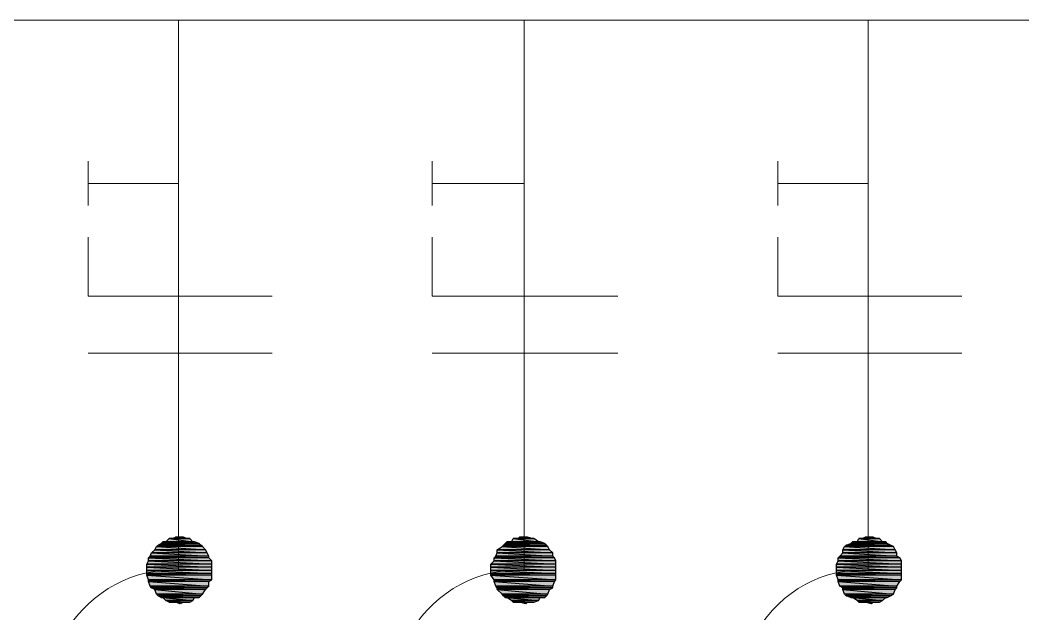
# Model space of a CAD drawing. Header units: millimetres. Extents: x -5 to 184, y -24 to 24.
# Drawn here: x 81.261 to 83.354, y -8.287 to -7.048 of the extents above; entities that cross this region are included whole.
import ezdxf

# ---------------------------------------------------------------- set-up
doc = ezdxf.new("R2010")
doc.units = ezdxf.units.MM
doc.layers.get('0').update_dxf_attribs({"lineweight": 30})

msp = doc.modelspace()

# ---------------------------------------------------------------- hatches: boundary and pattern name
at = {"true_color": 0x000007}
h = msp.add_hatch(color=7, dxfattribs=at)
h.paths.add_polyline_path([(81.6351, -8.14), (81.5557, -8.14), (81.6384, -8.1433)])
h.paths.add_polyline_path([(81.5557, -8.14), (81.6384, -8.1433), (81.5491, -8.1433)])
h = msp.add_hatch(color=7, dxfattribs=at)
h.paths.add_polyline_path([(81.6251, -8.1367), (81.559, -8.1367), (81.6351, -8.14)])
h.paths.add_polyline_path([(81.559, -8.1367), (81.6351, -8.14), (81.5557, -8.14)])
h = msp.add_hatch(color=7, dxfattribs=at)
h.paths.add_polyline_path([(81.6152, -8.13), (81.5722, -8.13), (81.6218, -8.1367)])
h.paths.add_polyline_path([(81.5722, -8.13), (81.6218, -8.1367), (81.5656, -8.1367)])
h = msp.add_hatch(color=7, dxfattribs=at)
h.paths.add_polyline_path([(81.602, -8.1267), (81.5854, -8.1267), (81.6086, -8.13)])
h.paths.add_polyline_path([(81.5854, -8.1267), (81.6086, -8.13), (81.5788, -8.13)])
h = msp.add_hatch(color=7, dxfattribs=at)
h.paths.add_polyline_path([(82.3562, -8.14), (82.2735, -8.14), (82.3595, -8.1433)])
h.paths.add_polyline_path([(82.2735, -8.14), (82.3595, -8.1433), (82.2702, -8.1433)])
h = msp.add_hatch(color=7, dxfattribs=at)
h.paths.add_polyline_path([(82.3463, -8.1367), (82.2768, -8.1367), (82.3562, -8.14)])
h.paths.add_polyline_path([(82.2768, -8.1367), (82.3562, -8.14), (82.2735, -8.14)])
h = msp.add_hatch(color=7, dxfattribs=at)
h.paths.add_polyline_path([(82.333, -8.13), (82.29, -8.13), (82.343, -8.1367)])
h.paths.add_polyline_path([(82.29, -8.13), (82.343, -8.1367), (82.2867, -8.1367)])
h = msp.add_hatch(color=7, dxfattribs=at)
h.paths.add_polyline_path([(82.3198, -8.1267), (82.3033, -8.1267), (82.3297, -8.13)])
h.paths.add_polyline_path([(82.3033, -8.1267), (82.3297, -8.13), (82.3, -8.13)])
h = msp.add_hatch(color=7, dxfattribs=at)
h.paths.add_polyline_path([(83.0707, -8.14), (82.9946, -8.14), (83.0773, -8.1433)])
h.paths.add_polyline_path([(82.9946, -8.14), (83.0773, -8.1433), (82.9847, -8.1433)])
h = msp.add_hatch(color=7, dxfattribs=at)
h.paths.add_polyline_path([(83.0674, -8.1367), (82.9979, -8.1367), (83.0707, -8.14)])
h.paths.add_polyline_path([(82.9979, -8.1367), (83.0707, -8.14), (82.9946, -8.14)])
h = msp.add_hatch(color=7, dxfattribs=at)
h.paths.add_polyline_path([(83.0542, -8.13), (83.0112, -8.13), (83.0608, -8.1367)])
h.paths.add_polyline_path([(83.0112, -8.13), (83.0608, -8.1367), (83.0079, -8.1367)])
h = msp.add_hatch(color=7, dxfattribs=at)
h.paths.add_polyline_path([(83.041, -8.1267), (83.0244, -8.1267), (83.0476, -8.13)])
h.paths.add_polyline_path([(83.0244, -8.1267), (83.0476, -8.13), (83.0178, -8.13)])
h = msp.add_hatch(color=7, dxfattribs=at)
h.paths.add_polyline_path([(81.6516, -8.1598), (81.5358, -8.1598), (81.6549, -8.1664)])
h.paths.add_polyline_path([(81.5358, -8.1598), (81.6549, -8.1664), (81.5325, -8.1664)])
h = msp.add_hatch(color=7, dxfattribs=at)
h.paths.add_polyline_path([(81.6483, -8.1532), (81.5424, -8.1532), (81.6516, -8.1598)])
h.paths.add_polyline_path([(81.5424, -8.1532), (81.6516, -8.1598), (81.5358, -8.1598)])
h = msp.add_hatch(color=7, dxfattribs=at)
h.paths.add_polyline_path([(81.6417, -8.1466), (81.5457, -8.1466), (81.6483, -8.1532)])
h.paths.add_polyline_path([(81.5457, -8.1466), (81.6483, -8.1532), (81.5424, -8.1532)])
h = msp.add_hatch(color=7, dxfattribs=at)
h.paths.add_polyline_path([(81.6384, -8.1433), (81.5491, -8.1433), (81.6417, -8.1466)])
h.paths.add_polyline_path([(81.5491, -8.1433), (81.6417, -8.1466), (81.5457, -8.1466)])
h = msp.add_hatch(color=7, dxfattribs=at)
h.paths.add_polyline_path([(82.3727, -8.1598), (82.257, -8.1598), (82.3727, -8.1664)])
h.paths.add_polyline_path([(82.257, -8.1598), (82.3727, -8.1664), (82.2537, -8.1664)])
h = msp.add_hatch(color=7, dxfattribs=at)
h.paths.add_polyline_path([(82.3628, -8.1466), (82.2669, -8.1466), (82.3661, -8.1532)])
h.paths.add_polyline_path([(82.2669, -8.1466), (82.3661, -8.1532), (82.257, -8.1532)])
h = msp.add_hatch(color=7, dxfattribs=at)
h.paths.add_polyline_path([(82.3661, -8.1532), (82.257, -8.1532), (82.3727, -8.1598)])
h.paths.add_polyline_path([(82.257, -8.1532), (82.3727, -8.1598), (82.257, -8.1598)])
h = msp.add_hatch(color=7, dxfattribs=at)
h.paths.add_polyline_path([(82.3595, -8.1433), (82.2702, -8.1433), (82.3628, -8.1466)])
h.paths.add_polyline_path([(82.2702, -8.1433), (82.3628, -8.1466), (82.2669, -8.1466)])
h = msp.add_hatch(color=7, dxfattribs=at)
h.paths.add_polyline_path([(83.0906, -8.1598), (82.9781, -8.1598), (83.0906, -8.1664)])
h.paths.add_polyline_path([(82.9781, -8.1598), (83.0906, -8.1664), (82.9715, -8.1664)])
h = msp.add_hatch(color=7, dxfattribs=at)
h.paths.add_polyline_path([(83.084, -8.1466), (82.9814, -8.1466), (83.0873, -8.1532)])
h.paths.add_polyline_path([(82.9814, -8.1466), (83.0873, -8.1532), (82.9781, -8.1532)])
h = msp.add_hatch(color=7, dxfattribs=at)
h.paths.add_polyline_path([(83.0873, -8.1532), (82.9781, -8.1532), (83.0906, -8.1598)])
h.paths.add_polyline_path([(82.9781, -8.1532), (83.0906, -8.1598), (82.9781, -8.1598)])
h = msp.add_hatch(color=7, dxfattribs=at)
h.paths.add_polyline_path([(83.0773, -8.1433), (82.9847, -8.1433), (83.084, -8.1466)])
h.paths.add_polyline_path([(82.9847, -8.1433), (83.084, -8.1466), (82.9814, -8.1466)])
h = msp.add_hatch(color=7, dxfattribs=at)
h.paths.add_polyline_path([(81.6615, -8.1764), (81.5292, -8.1764), (81.6615, -8.183)])
h.paths.add_polyline_path([(81.5292, -8.1764), (81.6615, -8.183), (81.5259, -8.183)])
h = msp.add_hatch(color=7, dxfattribs=at)
h.paths.add_polyline_path([(81.6549, -8.1664), (81.5325, -8.1664), (81.6549, -8.1697)])
h.paths.add_polyline_path([(81.5325, -8.1664), (81.6549, -8.1697), (81.5292, -8.1697)])
h = msp.add_hatch(color=7, dxfattribs=at)
h.paths.add_polyline_path([(81.6549, -8.1697), (81.5292, -8.1697), (81.6615, -8.1764)])
h.paths.add_polyline_path([(81.5292, -8.1697), (81.6615, -8.1764), (81.5292, -8.1764)])
h = msp.add_hatch(color=7, dxfattribs=at)
h.paths.add_polyline_path([(82.3794, -8.1764), (82.2503, -8.1764), (82.3794, -8.183)])
h.paths.add_polyline_path([(82.2503, -8.1764), (82.3794, -8.183), (82.2437, -8.183)])
h = msp.add_hatch(color=7, dxfattribs=at)
h.paths.add_polyline_path([(82.3727, -8.1664), (82.2537, -8.1664), (82.3761, -8.1697)])
h.paths.add_polyline_path([(82.2537, -8.1664), (82.3761, -8.1697), (82.2503, -8.1697)])
h = msp.add_hatch(color=7, dxfattribs=at)
h.paths.add_polyline_path([(82.3761, -8.1697), (82.2503, -8.1697), (82.3794, -8.1764)])
h.paths.add_polyline_path([(82.2503, -8.1697), (82.3794, -8.1764), (82.2503, -8.1764)])
h = msp.add_hatch(color=7, dxfattribs=at)
h.paths.add_polyline_path([(83.1005, -8.1764), (82.9682, -8.1764), (83.1005, -8.183)])
h.paths.add_polyline_path([(82.9682, -8.1764), (83.1005, -8.183), (82.9649, -8.183)])
h = msp.add_hatch(color=7, dxfattribs=at)
h.paths.add_polyline_path([(83.0906, -8.1664), (82.9715, -8.1664), (83.0972, -8.1697)])
h.paths.add_polyline_path([(82.9715, -8.1664), (83.0972, -8.1697), (82.9682, -8.1697)])
h = msp.add_hatch(color=7, dxfattribs=at)
h.paths.add_polyline_path([(83.0972, -8.1697), (82.9682, -8.1697), (83.1005, -8.1764)])
h.paths.add_polyline_path([(82.9682, -8.1697), (83.1005, -8.1764), (82.9682, -8.1764)])
h = msp.add_hatch(color=7, dxfattribs=at)
h.paths.add_polyline_path([(81.6615, -8.183), (81.5259, -8.183), (81.6615, -8.1896)])
h.paths.add_polyline_path([(81.5259, -8.183), (81.6615, -8.1896), (81.5259, -8.1896)])
h = msp.add_hatch(color=7, dxfattribs=at)
h.paths.add_polyline_path([(81.6615, -8.1896), (81.5259, -8.1896), (81.6615, -8.1962)])
h.paths.add_polyline_path([(81.5259, -8.1896), (81.6615, -8.1962), (81.5259, -8.1962)])
h = msp.add_hatch(color=7, dxfattribs=at)
h.paths.add_polyline_path([(81.6615, -8.1962), (81.5259, -8.1962), (81.6615, -8.2028)])
h.paths.add_polyline_path([(81.5259, -8.1962), (81.6615, -8.2028), (81.5259, -8.2028)])
h = msp.add_hatch(color=7, dxfattribs=at)
h.paths.add_polyline_path([(82.3794, -8.183), (82.2437, -8.183), (82.3794, -8.1896)])
h.paths.add_polyline_path([(82.2437, -8.183), (82.3794, -8.1896), (82.2437, -8.1896)])
h = msp.add_hatch(color=7, dxfattribs=at)
h.paths.add_polyline_path([(82.3794, -8.1896), (82.2437, -8.1896), (82.3794, -8.1962)])
h.paths.add_polyline_path([(82.2437, -8.1896), (82.3794, -8.1962), (82.2437, -8.1962)])
h = msp.add_hatch(color=7, dxfattribs=at)
h.paths.add_polyline_path([(82.3794, -8.1962), (82.2437, -8.1962), (82.3794, -8.2028)])
h.paths.add_polyline_path([(82.2437, -8.1962), (82.3794, -8.2028), (82.2437, -8.2028)])
h = msp.add_hatch(color=7, dxfattribs=at)
h.paths.add_polyline_path([(83.1005, -8.183), (82.9649, -8.183), (83.1005, -8.1896)])
h.paths.add_polyline_path([(82.9649, -8.183), (83.1005, -8.1896), (82.9649, -8.1896)])
h = msp.add_hatch(color=7, dxfattribs=at)
h.paths.add_polyline_path([(83.1005, -8.1896), (82.9649, -8.1896), (83.1005, -8.1962)])
h.paths.add_polyline_path([(82.9649, -8.1896), (83.1005, -8.1962), (82.9649, -8.1962)])
h = msp.add_hatch(color=7, dxfattribs=at)
h.paths.add_polyline_path([(83.1005, -8.1962), (82.9649, -8.1962), (83.1005, -8.2028)])
h.paths.add_polyline_path([(82.9649, -8.1962), (83.1005, -8.2028), (82.9649, -8.2028)])
h = msp.add_hatch(color=7, dxfattribs=at)
h.paths.add_polyline_path([(81.6615, -8.2028), (81.5259, -8.2028), (81.6615, -8.2061)])
h.paths.add_polyline_path([(81.5259, -8.2028), (81.6615, -8.2061), (81.5259, -8.2061)])
h = msp.add_hatch(color=7, dxfattribs=at)
h.paths.add_polyline_path([(81.6615, -8.2061), (81.5259, -8.2061), (81.6615, -8.2161)])
h.paths.add_polyline_path([(81.5259, -8.2061), (81.6615, -8.2161), (81.5292, -8.2161)])
h = msp.add_hatch(color=7, dxfattribs=at)
h.paths.add_polyline_path([(81.6615, -8.2161), (81.5292, -8.2161), (81.6549, -8.2194)])
h.paths.add_polyline_path([(81.5292, -8.2161), (81.6549, -8.2194), (81.5292, -8.2194)])
h = msp.add_hatch(color=7, dxfattribs=at)
h.paths.add_polyline_path([(81.6549, -8.2194), (81.5292, -8.2194), (81.6549, -8.2293)])
h.paths.add_polyline_path([(81.5292, -8.2194), (81.6549, -8.2293), (81.5325, -8.2293)])
h = msp.add_hatch(color=7, dxfattribs=at)
h.paths.add_polyline_path([(82.3794, -8.2028), (82.2437, -8.2028), (82.3794, -8.2061)])
h.paths.add_polyline_path([(82.2437, -8.2028), (82.3794, -8.2061), (82.2437, -8.2061)])
h = msp.add_hatch(color=7, dxfattribs=at)
h.paths.add_polyline_path([(82.3794, -8.2061), (82.2437, -8.2061), (82.3794, -8.2161)])
h.paths.add_polyline_path([(82.2437, -8.2061), (82.3794, -8.2161), (82.2503, -8.2161)])
h = msp.add_hatch(color=7, dxfattribs=at)
h.paths.add_polyline_path([(82.3794, -8.2161), (82.2503, -8.2161), (82.3761, -8.2194)])
h.paths.add_polyline_path([(82.2503, -8.2161), (82.3761, -8.2194), (82.2503, -8.2194)])
h = msp.add_hatch(color=7, dxfattribs=at)
h.paths.add_polyline_path([(82.3761, -8.2194), (82.2503, -8.2194), (82.3727, -8.2293)])
h.paths.add_polyline_path([(82.2503, -8.2194), (82.3727, -8.2293), (82.2537, -8.2293)])
h = msp.add_hatch(color=7, dxfattribs=at)
h.paths.add_polyline_path([(83.1005, -8.2028), (82.9649, -8.2028), (83.1005, -8.2061)])
h.paths.add_polyline_path([(82.9649, -8.2028), (83.1005, -8.2061), (82.9649, -8.2061)])
h = msp.add_hatch(color=7, dxfattribs=at)
h.paths.add_polyline_path([(83.1005, -8.2061), (82.9649, -8.2061), (83.1005, -8.2161)])
h.paths.add_polyline_path([(82.9649, -8.2061), (83.1005, -8.2161), (82.9682, -8.2161)])
h = msp.add_hatch(color=7, dxfattribs=at)
h.paths.add_polyline_path([(83.1005, -8.2161), (82.9682, -8.2161), (83.0972, -8.2194)])
h.paths.add_polyline_path([(82.9682, -8.2161), (83.0972, -8.2194), (82.9682, -8.2194)])
h = msp.add_hatch(color=7, dxfattribs=at)
h.paths.add_polyline_path([(83.0972, -8.2194), (82.9682, -8.2194), (83.0906, -8.2293)])
h.paths.add_polyline_path([(82.9682, -8.2194), (83.0906, -8.2293), (82.9715, -8.2293)])
h = msp.add_hatch(color=7, dxfattribs=at)
h.paths.add_polyline_path([(81.6549, -8.2293), (81.5325, -8.2293), (81.6516, -8.2326)])
h.paths.add_polyline_path([(81.5325, -8.2293), (81.6516, -8.2326), (81.5358, -8.2326)])
h = msp.add_hatch(color=7, dxfattribs=at)
h.paths.add_polyline_path([(81.6516, -8.2326), (81.5358, -8.2326), (81.6483, -8.2359)])
h.paths.add_polyline_path([(81.5358, -8.2326), (81.6483, -8.2359), (81.5424, -8.2359)])
h = msp.add_hatch(color=7, dxfattribs=at)
h.paths.add_polyline_path([(81.6483, -8.2359), (81.5424, -8.2359), (81.6417, -8.2458)])
h.paths.add_polyline_path([(81.5424, -8.2359), (81.6417, -8.2458), (81.5457, -8.2458)])
h = msp.add_hatch(color=7, dxfattribs=at)
h.paths.add_polyline_path([(82.3727, -8.2293), (82.2537, -8.2293), (82.3727, -8.2326)])
h.paths.add_polyline_path([(82.2537, -8.2293), (82.3727, -8.2326), (82.257, -8.2326)])
h = msp.add_hatch(color=7, dxfattribs=at)
h.paths.add_polyline_path([(82.3727, -8.2326), (82.257, -8.2326), (82.3661, -8.2359)])
h.paths.add_polyline_path([(82.257, -8.2326), (82.3661, -8.2359), (82.257, -8.2359)])
h = msp.add_hatch(color=7, dxfattribs=at)
h.paths.add_polyline_path([(82.3661, -8.2359), (82.257, -8.2359), (82.3628, -8.2458)])
h.paths.add_polyline_path([(82.257, -8.2359), (82.3628, -8.2458), (82.2669, -8.2458)])
h = msp.add_hatch(color=7, dxfattribs=at)
h.paths.add_polyline_path([(83.0906, -8.2293), (82.9715, -8.2293), (83.0906, -8.2326)])
h.paths.add_polyline_path([(82.9715, -8.2293), (83.0906, -8.2326), (82.9781, -8.2326)])
h = msp.add_hatch(color=7, dxfattribs=at)
h.paths.add_polyline_path([(83.0906, -8.2326), (82.9781, -8.2326), (83.0873, -8.2359)])
h.paths.add_polyline_path([(82.9781, -8.2326), (83.0873, -8.2359), (82.9781, -8.2359)])
h = msp.add_hatch(color=7, dxfattribs=at)
h.paths.add_polyline_path([(83.0873, -8.2359), (82.9781, -8.2359), (83.084, -8.2458)])
h.paths.add_polyline_path([(82.9781, -8.2359), (83.084, -8.2458), (82.9814, -8.2458)])
h = msp.add_hatch(color=7, dxfattribs=at)
h.paths.add_polyline_path([(81.6417, -8.2458), (81.5457, -8.2458), (81.6384, -8.2491)])
h.paths.add_polyline_path([(81.5457, -8.2458), (81.6384, -8.2491), (81.5491, -8.2491)])
h = msp.add_hatch(color=7, dxfattribs=at)
h.paths.add_polyline_path([(81.6384, -8.2491), (81.5491, -8.2491), (81.6351, -8.2524)])
h.paths.add_polyline_path([(81.5491, -8.2491), (81.6351, -8.2524), (81.5557, -8.2524)])
h = msp.add_hatch(color=7, dxfattribs=at)
h.paths.add_polyline_path([(81.6251, -8.2524), (81.559, -8.2524), (81.6218, -8.2591)])
h.paths.add_polyline_path([(81.559, -8.2524), (81.6218, -8.2591), (81.5656, -8.2591)])
h = msp.add_hatch(color=7, dxfattribs=at)
h.paths.add_polyline_path([(81.6218, -8.2591), (81.5656, -8.2591), (81.6152, -8.2624)])
h.paths.add_polyline_path([(81.5656, -8.2591), (81.6152, -8.2624), (81.5722, -8.2624)])
h = msp.add_hatch(color=7, dxfattribs=at)
h.paths.add_polyline_path([(81.5788, -8.2624), (81.5854, -8.2624), (81.602, -8.2624)])
h.paths.add_polyline_path([(81.5854, -8.2624), (81.602, -8.2624), (81.5954, -8.2657)])
h = msp.add_hatch(color=7, dxfattribs=at)
h.paths.add_polyline_path([(82.3628, -8.2458), (82.2669, -8.2458), (82.3595, -8.2491)])
h.paths.add_polyline_path([(82.2669, -8.2458), (82.3595, -8.2491), (82.2702, -8.2491)])
h = msp.add_hatch(color=7, dxfattribs=at)
h.paths.add_polyline_path([(82.3595, -8.2491), (82.2702, -8.2491), (82.3562, -8.2524)])
h.paths.add_polyline_path([(82.2702, -8.2491), (82.3562, -8.2524), (82.2735, -8.2524)])
h = msp.add_hatch(color=7, dxfattribs=at)
h.paths.add_polyline_path([(82.3463, -8.2524), (82.2768, -8.2524), (82.343, -8.2591)])
h.paths.add_polyline_path([(82.2768, -8.2524), (82.343, -8.2591), (82.2867, -8.2591)])
h = msp.add_hatch(color=7, dxfattribs=at)
h.paths.add_polyline_path([(82.343, -8.2591), (82.2867, -8.2591), (82.333, -8.2624)])
h.paths.add_polyline_path([(82.2867, -8.2591), (82.333, -8.2624), (82.29, -8.2624)])
h = msp.add_hatch(color=7, dxfattribs=at)
h.paths.add_polyline_path([(82.3, -8.2624), (82.3033, -8.2624), (82.3198, -8.2624)])
h.paths.add_polyline_path([(82.3033, -8.2624), (82.3198, -8.2624), (82.3165, -8.2657)])
h = msp.add_hatch(color=7, dxfattribs=at)
h.paths.add_polyline_path([(83.084, -8.2458), (82.9814, -8.2458), (83.0773, -8.2491)])
h.paths.add_polyline_path([(82.9814, -8.2458), (83.0773, -8.2491), (82.9847, -8.2491)])
h = msp.add_hatch(color=7, dxfattribs=at)
h.paths.add_polyline_path([(83.0773, -8.2491), (82.9847, -8.2491), (83.0707, -8.2524)])
h.paths.add_polyline_path([(82.9847, -8.2491), (83.0707, -8.2524), (82.9946, -8.2524)])
h = msp.add_hatch(color=7, dxfattribs=at)
h.paths.add_polyline_path([(83.0674, -8.2524), (82.9979, -8.2524), (83.0608, -8.2591)])
h.paths.add_polyline_path([(82.9979, -8.2524), (83.0608, -8.2591), (83.0079, -8.2591)])
h = msp.add_hatch(color=7, dxfattribs=at)
h.paths.add_polyline_path([(83.0608, -8.2591), (83.0079, -8.2591), (83.0542, -8.2624)])
h.paths.add_polyline_path([(83.0079, -8.2591), (83.0542, -8.2624), (83.0112, -8.2624)])
h = msp.add_hatch(color=7, dxfattribs=at)
h.paths.add_polyline_path([(83.0178, -8.2624), (83.0244, -8.2624), (83.041, -8.2624)])
h.paths.add_polyline_path([(83.0244, -8.2624), (83.041, -8.2624), (83.0376, -8.2657)])

# ---------------------------------------------------------------- linework, layer by layer
at = {"color": 7, "linetype": 'Continuous', "lineweight": 9, "true_color": 0x000007}
for points in [[(87.3479, -7.0483), (80.8742, -7.0483), (80.8742, -8.1962)], [(81.5921, -7.0483), (81.5921, -8.1962), (81.5921, -8.1962)], [(82.3132, -7.0483), (82.3132, -8.1962), (82.3132, -8.1962)], [(83.031, -7.0483), (83.031, -8.1962), (83.031, -8.1962)], [(81.5921, -7.3891), (81.4035, -7.3891), (81.4035, -7.3428)], [(82.3132, -7.3891), (82.1213, -7.3891), (82.1213, -7.3428)], [(83.031, -7.3891), (82.8425, -7.3891), (82.8425, -7.3428)], [(81.4035, -7.4354), (81.4035, -7.3891), (81.4035, -7.3891)], [(82.1213, -7.4354), (82.1213, -7.3891), (82.1213, -7.3891)], [(82.8425, -7.4354), (82.8425, -7.3891), (82.8425, -7.3891)], [(81.7872, -7.6239), (81.5921, -7.6239), (81.4035, -7.6239), (81.4035, -7.5015)], [(82.5084, -7.6239), (82.3132, -7.6239), (82.1213, -7.6239), (82.1213, -7.5015)], [(83.2262, -7.6239), (83.031, -7.6239), (82.8425, -7.6239), (82.8425, -7.5015)], [(81.7872, -7.743), (81.5921, -7.743), (81.4035, -7.743)], [(82.5084, -7.743), (82.3132, -7.743), (82.1213, -7.743)], [(83.2262, -7.743), (83.031, -7.743), (82.8425, -7.743)]]:
    msp.add_lwpolyline(points, dxfattribs=at)
at = {"color": 7, "linetype": 'Continuous', "lineweight": -2, "true_color": 0x000007}
for points in [[(81.5557, -8.14), (81.6384, -8.1433), (81.5491, -8.1433)], [(81.559, -8.1367), (81.6351, -8.14), (81.5557, -8.14)], [(81.6351, -8.14), (81.5557, -8.14), (81.6384, -8.1433)], [(81.5656, -8.1367), (81.6251, -8.1367), (81.559, -8.1367)], [(81.6251, -8.1367), (81.559, -8.1367), (81.6351, -8.14)], [(81.5722, -8.13), (81.6218, -8.1367), (81.5656, -8.1367)], [(81.6218, -8.1367), (81.5656, -8.1367), (81.6251, -8.1367)], [(81.5788, -8.13), (81.6152, -8.13), (81.5722, -8.13)], [(81.6152, -8.13), (81.5722, -8.13), (81.6218, -8.1367)], [(81.5854, -8.1267), (81.6086, -8.13), (81.5788, -8.13)], [(81.6086, -8.13), (81.5788, -8.13), (81.6152, -8.13)], [(81.5954, -8.1267), (81.602, -8.1267), (81.5854, -8.1267)], [(81.602, -8.1267), (81.5854, -8.1267), (81.6086, -8.13)], [(82.2735, -8.14), (82.3595, -8.1433), (82.2702, -8.1433)], [(82.2768, -8.1367), (82.3562, -8.14), (82.2735, -8.14)], [(82.3562, -8.14), (82.2735, -8.14), (82.3595, -8.1433)], [(82.2867, -8.1367), (82.3463, -8.1367), (82.2768, -8.1367)], [(82.3463, -8.1367), (82.2768, -8.1367), (82.3562, -8.14)], [(82.29, -8.13), (82.343, -8.1367), (82.2867, -8.1367)], [(82.343, -8.1367), (82.2867, -8.1367), (82.3463, -8.1367)], [(82.3, -8.13), (82.333, -8.13), (82.29, -8.13)], [(82.333, -8.13), (82.29, -8.13), (82.343, -8.1367)], [(82.3033, -8.1267), (82.3297, -8.13), (82.3, -8.13)], [(82.3297, -8.13), (82.3, -8.13), (82.333, -8.13)], [(82.3165, -8.1267), (82.3198, -8.1267), (82.3033, -8.1267)], [(82.3198, -8.1267), (82.3033, -8.1267), (82.3297, -8.13)], [(82.9946, -8.14), (83.0773, -8.1433), (82.9847, -8.1433)], [(82.9979, -8.1367), (83.0707, -8.14), (82.9946, -8.14)], [(83.0707, -8.14), (82.9946, -8.14), (83.0773, -8.1433)], [(83.0079, -8.1367), (83.0674, -8.1367), (82.9979, -8.1367)], [(83.0674, -8.1367), (82.9979, -8.1367), (83.0707, -8.14)], [(83.0112, -8.13), (83.0608, -8.1367), (83.0079, -8.1367)], [(83.0608, -8.1367), (83.0079, -8.1367), (83.0674, -8.1367)], [(83.0178, -8.13), (83.0542, -8.13), (83.0112, -8.13)], [(83.0542, -8.13), (83.0112, -8.13), (83.0608, -8.1367)], [(83.0244, -8.1267), (83.0476, -8.13), (83.0178, -8.13)], [(83.0476, -8.13), (83.0178, -8.13), (83.0542, -8.13)], [(83.0376, -8.1267), (83.041, -8.1267), (83.0244, -8.1267)], [(83.041, -8.1267), (83.0244, -8.1267), (83.0476, -8.13)], [(81.5358, -8.1598), (81.6549, -8.1664), (81.5325, -8.1664)], [(81.5424, -8.1532), (81.6516, -8.1598), (81.5358, -8.1598)], [(81.6516, -8.1598), (81.5358, -8.1598), (81.6549, -8.1664)], [(81.5457, -8.1466), (81.6483, -8.1532), (81.5424, -8.1532)], [(81.6483, -8.1532), (81.5424, -8.1532), (81.6516, -8.1598)], [(81.5491, -8.1433), (81.6417, -8.1466), (81.5457, -8.1466)], [(81.6417, -8.1466), (81.5457, -8.1466), (81.6483, -8.1532)], [(81.6384, -8.1433), (81.5491, -8.1433), (81.6417, -8.1466)], [(82.257, -8.1598), (82.3727, -8.1664), (82.2537, -8.1664)], [(82.2669, -8.1466), (82.3661, -8.1532), (82.257, -8.1532)], [(82.3661, -8.1532), (82.257, -8.1532), (82.3727, -8.1598)], [(82.257, -8.1532), (82.3727, -8.1598), (82.257, -8.1598)], [(82.3727, -8.1598), (82.257, -8.1598), (82.3727, -8.1664)], [(82.2702, -8.1433), (82.3628, -8.1466), (82.2669, -8.1466)], [(82.3628, -8.1466), (82.2669, -8.1466), (82.3661, -8.1532)], [(82.3595, -8.1433), (82.2702, -8.1433), (82.3628, -8.1466)], [(82.9781, -8.1598), (83.0906, -8.1664), (82.9715, -8.1664)], [(82.9814, -8.1466), (83.0873, -8.1532), (82.9781, -8.1532)], [(83.0873, -8.1532), (82.9781, -8.1532), (83.0906, -8.1598)], [(82.9781, -8.1532), (83.0906, -8.1598), (82.9781, -8.1598)], [(83.0906, -8.1598), (82.9781, -8.1598), (83.0906, -8.1664)], [(82.9847, -8.1433), (83.084, -8.1466), (82.9814, -8.1466)], [(83.084, -8.1466), (82.9814, -8.1466), (83.0873, -8.1532)], [(83.0773, -8.1433), (82.9847, -8.1433), (83.084, -8.1466)], [(81.5292, -8.1764), (81.6615, -8.183), (81.5259, -8.183)], [(81.5325, -8.1664), (81.6549, -8.1697), (81.5292, -8.1697)], [(81.6549, -8.1697), (81.5292, -8.1697), (81.6615, -8.1764)], [(81.5292, -8.1697), (81.6615, -8.1764), (81.5292, -8.1764)], [(81.6615, -8.1764), (81.5292, -8.1764), (81.6615, -8.183)], [(81.6549, -8.1664), (81.5325, -8.1664), (81.6549, -8.1697)], [(82.2503, -8.1764), (82.3794, -8.183), (82.2437, -8.183)], [(82.2537, -8.1664), (82.3761, -8.1697), (82.2503, -8.1697)], [(82.3761, -8.1697), (82.2503, -8.1697), (82.3794, -8.1764)], [(82.2503, -8.1697), (82.3794, -8.1764), (82.2503, -8.1764)], [(82.3794, -8.1764), (82.2503, -8.1764), (82.3794, -8.183)], [(82.3727, -8.1664), (82.2537, -8.1664), (82.3761, -8.1697)], [(82.9682, -8.1764), (83.1005, -8.183), (82.9649, -8.183)], [(82.9715, -8.1664), (83.0972, -8.1697), (82.9682, -8.1697)], [(83.0972, -8.1697), (82.9682, -8.1697), (83.1005, -8.1764)], [(82.9682, -8.1697), (83.1005, -8.1764), (82.9682, -8.1764)], [(83.1005, -8.1764), (82.9682, -8.1764), (83.1005, -8.183)], [(83.0906, -8.1664), (82.9715, -8.1664), (83.0972, -8.1697)], [(81.6615, -8.183), (81.5259, -8.183), (81.6615, -8.1896)], [(81.5259, -8.183), (81.6615, -8.1896), (81.5259, -8.1896)], [(81.6615, -8.1896), (81.5259, -8.1896), (81.6615, -8.1962)], [(81.5259, -8.1896), (81.6615, -8.1962), (81.5259, -8.1962)], [(81.6615, -8.1962), (81.5259, -8.1962), (81.6615, -8.2028)], [(81.5259, -8.1962), (81.6615, -8.2028), (81.5259, -8.2028)], [(82.3794, -8.183), (82.2437, -8.183), (82.3794, -8.1896)], [(82.2437, -8.183), (82.3794, -8.1896), (82.2437, -8.1896)], [(82.3794, -8.1896), (82.2437, -8.1896), (82.3794, -8.1962)], [(82.2437, -8.1896), (82.3794, -8.1962), (82.2437, -8.1962)], [(82.3794, -8.1962), (82.2437, -8.1962), (82.3794, -8.2028)], [(82.2437, -8.1962), (82.3794, -8.2028), (82.2437, -8.2028)], [(83.1005, -8.183), (82.9649, -8.183), (83.1005, -8.1896)], [(82.9649, -8.183), (83.1005, -8.1896), (82.9649, -8.1896)], [(83.1005, -8.1896), (82.9649, -8.1896), (83.1005, -8.1962)], [(82.9649, -8.1896), (83.1005, -8.1962), (82.9649, -8.1962)], [(83.1005, -8.1962), (82.9649, -8.1962), (83.1005, -8.2028)], [(82.9649, -8.1962), (83.1005, -8.2028), (82.9649, -8.2028)], [(81.6615, -8.2028), (81.5259, -8.2028), (81.6615, -8.2061)], [(81.5259, -8.2028), (81.6615, -8.2061), (81.5259, -8.2061)], [(81.6615, -8.2061), (81.5259, -8.2061), (81.6615, -8.2161)], [(81.5259, -8.2061), (81.6615, -8.2161), (81.5292, -8.2161)], [(81.6615, -8.2161), (81.5292, -8.2161), (81.6549, -8.2194)], [(81.5292, -8.2161), (81.6549, -8.2194), (81.5292, -8.2194)], [(81.6549, -8.2194), (81.5292, -8.2194), (81.6549, -8.2293)], [(81.5292, -8.2194), (81.6549, -8.2293), (81.5325, -8.2293)], [(82.3794, -8.2028), (82.2437, -8.2028), (82.3794, -8.2061)], [(82.2437, -8.2028), (82.3794, -8.2061), (82.2437, -8.2061)], [(82.3794, -8.2061), (82.2437, -8.2061), (82.3794, -8.2161)], [(82.2437, -8.2061), (82.3794, -8.2161), (82.2503, -8.2161)], [(82.3794, -8.2161), (82.2503, -8.2161), (82.3761, -8.2194)], [(82.2503, -8.2161), (82.3761, -8.2194), (82.2503, -8.2194)], [(82.3761, -8.2194), (82.2503, -8.2194), (82.3727, -8.2293)], [(82.2503, -8.2194), (82.3727, -8.2293), (82.2537, -8.2293)], [(83.1005, -8.2028), (82.9649, -8.2028), (83.1005, -8.2061)], [(82.9649, -8.2028), (83.1005, -8.2061), (82.9649, -8.2061)], [(83.1005, -8.2061), (82.9649, -8.2061), (83.1005, -8.2161)], [(82.9649, -8.2061), (83.1005, -8.2161), (82.9682, -8.2161)], [(83.1005, -8.2161), (82.9682, -8.2161), (83.0972, -8.2194)], [(82.9682, -8.2161), (83.0972, -8.2194), (82.9682, -8.2194)], [(83.0972, -8.2194), (82.9682, -8.2194), (83.0906, -8.2293)], [(82.9682, -8.2194), (83.0906, -8.2293), (82.9715, -8.2293)], [(81.6549, -8.2293), (81.5325, -8.2293), (81.6516, -8.2326)], [(81.5325, -8.2293), (81.6516, -8.2326), (81.5358, -8.2326)], [(81.6516, -8.2326), (81.5358, -8.2326), (81.6483, -8.2359)], [(81.5358, -8.2326), (81.6483, -8.2359), (81.5424, -8.2359)], [(81.6483, -8.2359), (81.5424, -8.2359), (81.6417, -8.2458)], [(81.5424, -8.2359), (81.6417, -8.2458), (81.5457, -8.2458)], [(82.3727, -8.2293), (82.2537, -8.2293), (82.3727, -8.2326)], [(82.2537, -8.2293), (82.3727, -8.2326), (82.257, -8.2326)], [(82.3727, -8.2326), (82.257, -8.2326), (82.3661, -8.2359)], [(82.257, -8.2326), (82.3661, -8.2359), (82.257, -8.2359)], [(82.3661, -8.2359), (82.257, -8.2359), (82.3628, -8.2458)], [(82.257, -8.2359), (82.3628, -8.2458), (82.2669, -8.2458)], [(83.0906, -8.2293), (82.9715, -8.2293), (83.0906, -8.2326)], [(82.9715, -8.2293), (83.0906, -8.2326), (82.9781, -8.2326)], [(83.0906, -8.2326), (82.9781, -8.2326), (83.0873, -8.2359)], [(82.9781, -8.2326), (83.0873, -8.2359), (82.9781, -8.2359)], [(83.0873, -8.2359), (82.9781, -8.2359), (83.084, -8.2458)], [(82.9781, -8.2359), (83.084, -8.2458), (82.9814, -8.2458)], [(81.6417, -8.2458), (81.5457, -8.2458), (81.6384, -8.2491)], [(81.5457, -8.2458), (81.6384, -8.2491), (81.5491, -8.2491)], [(81.6384, -8.2491), (81.5491, -8.2491), (81.6351, -8.2524)], [(81.5491, -8.2491), (81.6351, -8.2524), (81.5557, -8.2524)], [(81.6351, -8.2524), (81.5557, -8.2524), (81.6251, -8.2524)], [(81.5557, -8.2524), (81.6251, -8.2524), (81.559, -8.2524)], [(81.6251, -8.2524), (81.559, -8.2524), (81.6218, -8.2591)], [(81.559, -8.2524), (81.6218, -8.2591), (81.5656, -8.2591)], [(81.6218, -8.2591), (81.5656, -8.2591), (81.6152, -8.2624)], [(81.5656, -8.2591), (81.6152, -8.2624), (81.5722, -8.2624)], [(81.6152, -8.2624), (81.5722, -8.2624), (81.6086, -8.2624)], [(81.5722, -8.2624), (81.6086, -8.2624), (81.5788, -8.2624)], [(81.5788, -8.2624), (81.5854, -8.2624), (81.602, -8.2624)], [(81.5788, -8.2624), (81.6086, -8.2624), (81.602, -8.2624)], [(81.5854, -8.2624), (81.602, -8.2624), (81.5954, -8.2657)], [(82.3628, -8.2458), (82.2669, -8.2458), (82.3595, -8.2491)], [(82.2669, -8.2458), (82.3595, -8.2491), (82.2702, -8.2491)], [(82.3595, -8.2491), (82.2702, -8.2491), (82.3562, -8.2524)], [(82.2702, -8.2491), (82.3562, -8.2524), (82.2735, -8.2524)], [(82.3562, -8.2524), (82.2735, -8.2524), (82.3463, -8.2524)], [(82.2735, -8.2524), (82.3463, -8.2524), (82.2768, -8.2524)], [(82.3463, -8.2524), (82.2768, -8.2524), (82.343, -8.2591)], [(82.2768, -8.2524), (82.343, -8.2591), (82.2867, -8.2591)], [(82.343, -8.2591), (82.2867, -8.2591), (82.333, -8.2624)], [(82.2867, -8.2591), (82.333, -8.2624), (82.29, -8.2624)], [(82.333, -8.2624), (82.29, -8.2624), (82.3297, -8.2624)], [(82.29, -8.2624), (82.3297, -8.2624), (82.3, -8.2624)], [(82.3, -8.2624), (82.3033, -8.2624), (82.3198, -8.2624)], [(82.3, -8.2624), (82.3297, -8.2624), (82.3198, -8.2624)], [(82.3033, -8.2624), (82.3198, -8.2624), (82.3165, -8.2657)], [(83.084, -8.2458), (82.9814, -8.2458), (83.0773, -8.2491)], [(82.9814, -8.2458), (83.0773, -8.2491), (82.9847, -8.2491)], [(83.0773, -8.2491), (82.9847, -8.2491), (83.0707, -8.2524)], [(82.9847, -8.2491), (83.0707, -8.2524), (82.9946, -8.2524)], [(83.0707, -8.2524), (82.9946, -8.2524), (83.0674, -8.2524)], [(82.9946, -8.2524), (83.0674, -8.2524), (82.9979, -8.2524)], [(83.0674, -8.2524), (82.9979, -8.2524), (83.0608, -8.2591)], [(82.9979, -8.2524), (83.0608, -8.2591), (83.0079, -8.2591)], [(83.0608, -8.2591), (83.0079, -8.2591), (83.0542, -8.2624)], [(83.0079, -8.2591), (83.0542, -8.2624), (83.0112, -8.2624)], [(83.0542, -8.2624), (83.0112, -8.2624), (83.0476, -8.2624)], [(83.0112, -8.2624), (83.0476, -8.2624), (83.0178, -8.2624)], [(83.0178, -8.2624), (83.0244, -8.2624), (83.041, -8.2624)], [(83.0178, -8.2624), (83.0476, -8.2624), (83.041, -8.2624)], [(83.0244, -8.2624), (83.041, -8.2624), (83.0376, -8.2657)]]:
    msp.add_lwpolyline(points, close=True, dxfattribs=at)
at = {"color": 7, "linetype": 'Continuous', "lineweight": 9, "true_color": 0x000007}
for points in [[(81.5954, -8.1962), (81.4994, -8.1896), (81.4101, -8.2392), (81.3572, -8.3219), (81.3572, -8.3219), (81.3076, -8.4046), (81.3076, -8.5072), (81.3572, -8.5899), (81.3572, -8.5899), (81.4101, -8.6726), (81.4994, -8.7189), (81.5954, -8.7156)], [(82.3165, -8.1962), (82.2206, -8.1896), (82.128, -8.2392), (82.0783, -8.3219), (82.0783, -8.3219), (82.0287, -8.4046), (82.0287, -8.5072), (82.0783, -8.5899), (82.0783, -8.5899), (82.128, -8.6726), (82.2206, -8.7189), (82.3165, -8.7156)], [(83.0343, -8.1962), (82.9384, -8.1896), (82.8491, -8.2392), (82.7995, -8.3219), (82.7995, -8.3219), (82.7499, -8.4046), (82.7499, -8.5072), (82.7995, -8.5899), (82.7995, -8.5899), (82.8491, -8.6726), (82.9384, -8.7189), (83.0343, -8.7156)]]:
    msp.add_open_spline(points, degree=3, knots=[0, 0, 0, 0, 0.083333, 0.083333, 0.083333, 0.083334, 0.166667, 0.166667, 0.166667, 0.166668, 1, 1, 1, 1], dxfattribs=at)

doc.saveas('drawing.dxf')
